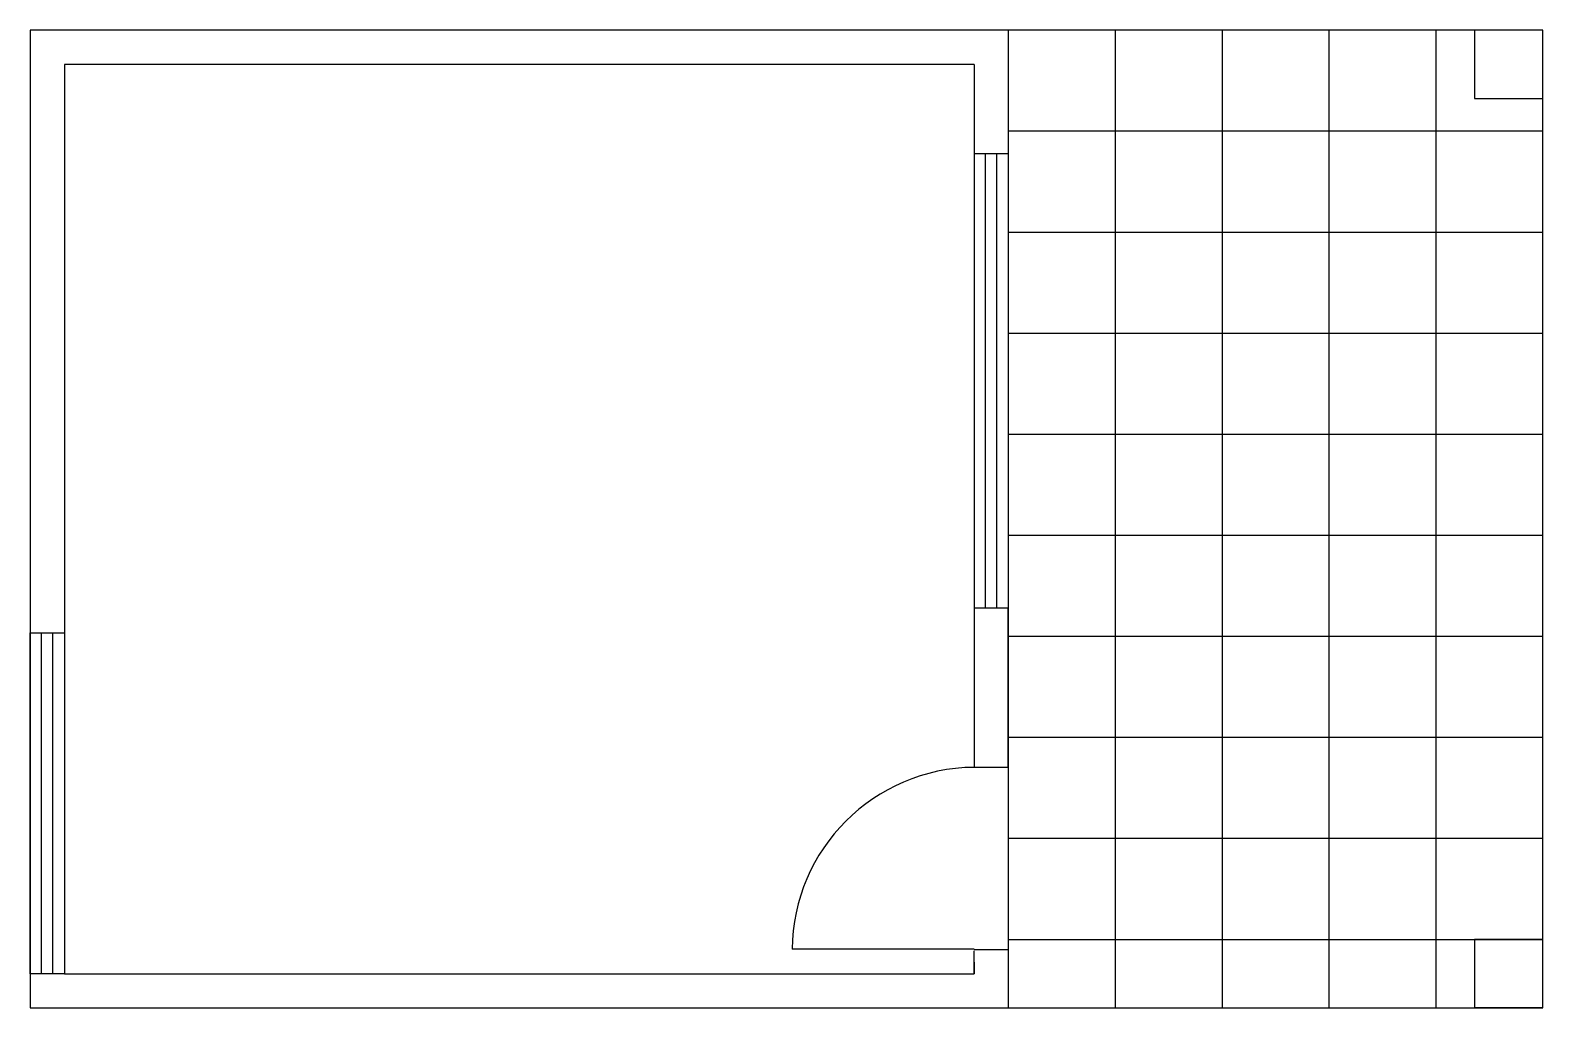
# Model space of a CAD drawing. Header units: millimetres. Extents: x 52 to 717, y 50 to 480.
import ezdxf

# ---------------------------------------------------------------- set-up
doc = ezdxf.new("R2010")
doc.units = ezdxf.units.MM

msp = doc.modelspace()

# ---------------------------------------------------------------- linework, layer by layer
for p, q in [((716.85, 480.22), (51.85, 480.22)), ((51.85, 480.22), (51.85, 50.22)), ((481.85, 480.22), (481.85, 50.22)), ((528.85, 480.22), (528.85, 50.22)), ((575.85, 480.22), (575.85, 50.22)), ((622.85, 480.22), (622.85, 50.22)), ((669.85, 480.22), (669.85, 50.22)), ((716.85, 50.22), (716.85, 480.22)), ((66.85, 465.22), (66.85, 65.22)), ((466.85, 465.22), (66.85, 465.22)), ((466.85, 465.22), (466.85, 155.94)), ((716.85, 435.77), (481.85, 435.77)), ((466.85, 425.94), (481.85, 425.94)), ((471.85, 225.94), (471.85, 425.94)), ((476.85, 225.94), (476.85, 425.94)), ((716.85, 391.32), (481.85, 391.32)), ((716.85, 346.87), (481.85, 346.87)), ((716.85, 302.42), (481.85, 302.42)), ((716.85, 257.97), (481.85, 257.97)), ((481.85, 225.94), (466.85, 225.94)), ((481.85, 155.94), (481.85, 225.94)), ((51.85, 65.22), (51.85, 215.22)), ((51.85, 215.22), (66.85, 215.22)), ((56.85, 65.22), (56.85, 215.22)), ((61.85, 65.22), (61.85, 215.22)), ((716.85, 213.52), (481.85, 213.52)), ((716.85, 169.07), (481.85, 169.07)), ((481.85, 155.94), (466.85, 155.94)), ((716.85, 124.62), (481.85, 124.62)), ((716.85, 80.17), (481.85, 80.17)), ((466.85, 75.98), (386.85, 75.98)), ((466.85, 75.82), (481.85, 75.82)), ((466.85, 70.22), (466.85, 75.22)), ((466.85, 65.22), (466.85, 70.22)), ((466.85, 70.22), (466.85, 65.22)), ((66.85, 65.22), (51.85, 65.22)), ((66.85, 65.22), (466.85, 65.22)), ((51.85, 50.22), (716.85, 50.22))]:
    msp.add_line(p, q)
for points in [[(716.85, 480.22), (686.85, 480.22), (686.85, 450.22), (716.85, 450.22)], [(716.85, 80.29), (686.85, 80.29), (686.85, 50.29), (716.85, 50.29)]]:
    msp.add_lwpolyline(points, close=True)
msp.add_arc((467.51, 75.32), 80.66, 90.4678, 179.5322)

doc.saveas('drawing.dxf')
